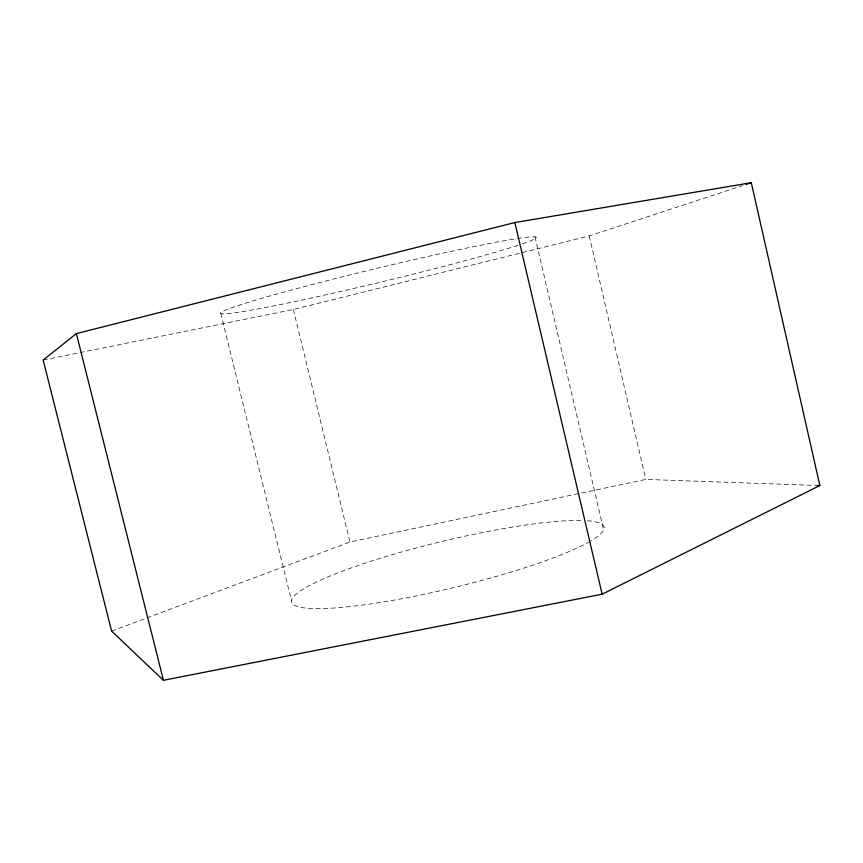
<?xml version="1.0" encoding="UTF-8"?>
<svg xmlns="http://www.w3.org/2000/svg" width="863" height="863" viewBox="0 0 863 863"><rect width="100%" height="100%" fill="white"/><g stroke="black" fill="none" stroke-linecap="round" stroke-linejoin="round"><path stroke-width="0.65" stroke-dasharray="4.32 3.24" d="M111.597 631.101L145.642 618.372M146.904 617.908L349.957 542.018L645.804 479.429L817.175 485.459M80.022 352.6L293.377 309.493L589.224 235.944L742.374 185.642M43.15 360.054L78.706 352.87M220.863 313.614L291.424 600.551M293.377 309.493L349.957 542.018M534.995 236.883L603.658 529.979M589.224 235.944L645.804 479.429M517.412 238.544A162.395 7.131 -13.5 0 1 522.331 243.851M517.973 245.308A162.395 7.131 -13.5 0 1 279.342 304.768A162.395 7.131 -13.5 0 1 276.419 294.154A162.395 7.131 -13.5 0 1 516.171 238.738M587.347 520.756A160.755 23.819 -13.5 0 1 591.079 540.745M590.098 541.317A160.755 23.819 -13.5 0 1 355.416 605.955A160.755 23.819 -13.5 0 1 342.87 570.982A160.755 23.819 -13.5 0 1 582.633 520.508"/><path stroke-width="1.29" d="M76.376 333.593L43.15 360.054L111.597 631.101L163.431 680.292L602.147 594.186L819.85 485.545L751.306 182.708L514.844 222.546L76.376 333.593L163.431 680.292M746.204 184.391L751.306 182.708M817.175 485.459L819.85 485.545M514.844 222.546L602.147 594.186"/></g></svg>
